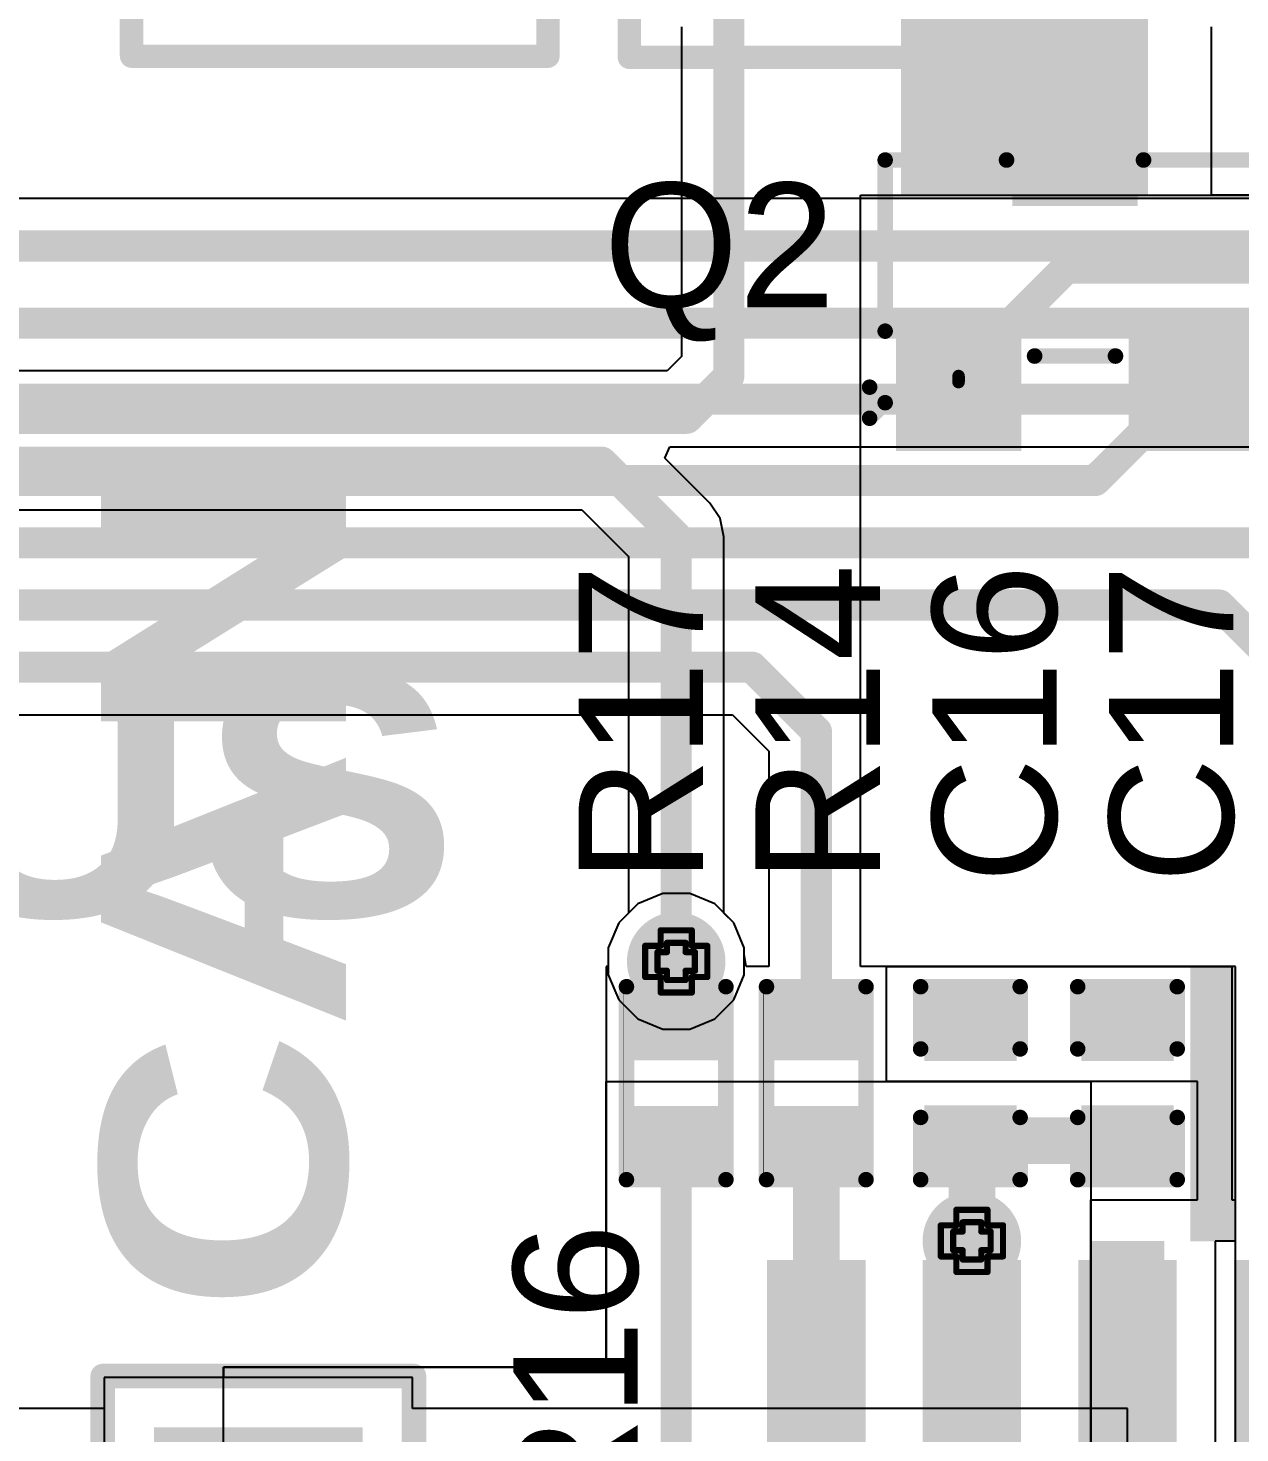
# Model space of a CAD drawing. Header units: inches. Extents: x -5 to 5258, y -4 to 5281.
# Drawn here: x 43.05 to 52.94, y 26.26 to 37.73 of the extents above; entities that cross this region are included whole.
import ezdxf

# ---------------------------------------------------------------- set-up
doc = ezdxf.new("R2010")
doc.units = ezdxf.units.IN
for name, color, linetype in [('Bottom Layer', 5, 'Continuous'), ('Bottom Solder', 6, 'Continuous'), ('Drill Drawing', 1, 'Continuous'), ('Multi-Layer', 9, 'Continuous'), ('Pad Holes', 156, 'Continuous'), ('Top Layer', 1, 'Continuous'), ('Top Overlay', 2, 'Continuous'), ('Top Paste', 8, 'Continuous'), ('Top Solder', 216, 'Continuous'), ('Via Holes', 16, 'Continuous')]:
    doc.layers.add(name, color=color, linetype=linetype)
doc.styles.add('Arial', font='', dxfattribs={"height": 0.2})
doc.styles.add('Arial Black_Bold', font='', dxfattribs={"height": 0.2})
doc.styles.get('Arial').set_extended_font_data('Arial')
doc.styles.get('Arial Black_Bold').set_extended_font_data('Arial Black', bold=True)

# ---------------------------------------------------------------- blocks, each defined once
blk = doc.blocks.new('SOIC_8_0_154___3_90___W______11')
at = {"layer": 'Top Layer'}
for points in [[(-3.475, 1.605), (-3.475, 2.205), (-1.925, 2.205), (-1.925, 1.605)], [(1.925, 1.605), (1.925, 2.205), (3.475, 2.205), (3.475, 1.605)], [(-3.475, 0.335), (-3.475, 0.935), (-1.925, 0.935), (-1.925, 0.335)], [(1.925, 0.335), (1.925, 0.935), (3.475, 0.935), (3.475, 0.335)], [(-3.475, -0.935), (-3.475, -0.335), (-1.925, -0.335), (-1.925, -0.935)], [(1.925, -0.935), (1.925, -0.335), (3.475, -0.335), (3.475, -0.935)], [(-3.475, -2.205), (-3.475, -1.605), (-1.925, -1.605), (-1.925, -2.205)], [(1.925, -2.205), (1.925, -1.605), (3.475, -1.605), (3.475, -2.205)]]:
    blk.add_hatch(color=1, dxfattribs=at).paths.add_polyline_path(points)
at = {"layer": 'Top Overlay'}
blk.add_hatch(color=2, dxfattribs=at).paths.add_polyline_path([(-1.838, 1.626), (-1.483, 1.626), (-1.483, 2.21), (-1.838, 2.21)])
at = {"layer": 'Top Paste'}
for points in [[(-3.475, 1.605), (-3.475, 2.205), (-1.925, 2.205), (-1.925, 1.605)], [(1.925, 1.605), (1.925, 2.205), (3.475, 2.205), (3.475, 1.605)], [(-3.475, 0.335), (-3.475, 0.935), (-1.925, 0.935), (-1.925, 0.335)], [(1.925, 0.335), (1.925, 0.935), (3.475, 0.935), (3.475, 0.335)], [(-3.475, -0.935), (-3.475, -0.335), (-1.925, -0.335), (-1.925, -0.935)], [(1.925, -0.935), (1.925, -0.335), (3.475, -0.335), (3.475, -0.935)], [(-3.475, -2.205), (-3.475, -1.605), (-1.925, -1.605), (-1.925, -2.205)], [(1.925, -2.205), (1.925, -1.605), (3.475, -1.605), (3.475, -2.205)]]:
    blk.add_hatch(color=8, dxfattribs=at).paths.add_polyline_path(points)
at = {"layer": 'Top Solder'}
for points in [[(-3.577, 1.503), (-3.577, 2.307), (-1.823, 2.307), (-1.823, 1.503)], [(1.823, 1.503), (1.823, 2.307), (3.577, 2.307), (3.577, 1.503)], [(-3.577, 0.233), (-3.577, 1.037), (-1.823, 1.037), (-1.823, 0.233)], [(1.823, 0.233), (1.823, 1.037), (3.577, 1.037), (3.577, 0.233)], [(-3.577, -1.037), (-3.577, -0.233), (-1.823, -0.233), (-1.823, -1.037)], [(1.823, -1.037), (1.823, -0.233), (3.577, -0.233), (3.577, -1.037)], [(-3.577, -2.307), (-3.577, -1.503), (-1.823, -1.503), (-1.823, -2.307)], [(1.823, -2.307), (1.823, -1.503), (3.577, -1.503), (3.577, -2.307)]]:
    blk.add_hatch(color=216, dxfattribs=at).paths.add_polyline_path(points)
at = {"layer": 'Top Overlay', "const_width": 0.127}
for points in [[(1.803, 2.515), (-1.829, 2.515)], [(-3.667, 1.93), (-3.794, 2.057)], [(-3.794, 1.803), (-3.794, 2.057)], [(-3.794, 1.803), (-3.667, 1.93)], [(1.803, -2.515), (-1.829, -2.515)]]:
    blk.add_lwpolyline(points, dxfattribs=at)
at = {"layer": 'Top Overlay', "const_width": 0.0635}
for points in [[(-1.861, 2.515, 1), (-1.797, 2.515, 1)], [(1.772, 2.515, 1), (1.835, 2.515, 1)], [(-3.826, 2.057, 1), (-3.762, 2.057, 1)], [(-3.826, 2.057, 1), (-3.762, 2.057, 1)], [(-3.699, 1.93, 1), (-3.635, 1.93, 1)], [(-3.699, 1.93, 1), (-3.635, 1.93, 1)], [(-3.826, 1.803, 1), (-3.762, 1.803, 1)], [(-3.826, 1.803, 1), (-3.762, 1.803, 1)], [(-1.861, -2.515, 1), (-1.797, -2.515, 1)], [(1.772, -2.515, 1), (1.835, -2.515, 1)]]:
    blk.add_lwpolyline(points, format="xyb", close=True, dxfattribs=at)
blk = doc.blocks.new('R___0402_73')
at = {"layer": 'Top Layer'}
for points in [[(-0.699, -0.318), (-0.699, 0.317), (-0.241, 0.317), (-0.241, -0.318)], [(0.241, -0.318), (0.241, 0.317), (0.699, 0.317), (0.699, -0.318)]]:
    blk.add_hatch(color=1, dxfattribs=at).paths.add_polyline_path(points)
at = {"layer": 'Top Paste'}
for points in [[(-0.699, -0.318), (-0.699, 0.317), (-0.241, 0.317), (-0.241, -0.318)], [(0.241, -0.318), (0.241, 0.317), (0.699, 0.317), (0.699, -0.318)]]:
    blk.add_hatch(color=8, dxfattribs=at).paths.add_polyline_path(points)
at = {"layer": 'Top Solder'}
for points in [[(-0.754, -0.373), (-0.754, 0.373), (-0.186, 0.373), (-0.186, -0.373)], [(0.186, -0.373), (0.186, 0.373), (0.754, 0.373), (0.754, -0.373)]]:
    blk.add_hatch(color=216, dxfattribs=at).paths.add_polyline_path(points)
at = {"layer": 'Top Overlay'}
for points, const_width in [([(0.787, 0.406), (-0.787, 0.406)], 0.127), ([(-0.787, -0.406), (-0.787, 0.406)], 0.127), ([(0.787, -0.406), (0.787, 0.406)], 0.127), ([(0.787, -0.406), (-0.787, -0.406)], 0.127), ([(0.813, -0.432), (-0.813, -0.432)], 0.00323)]:
    blk.add_lwpolyline(points, dxfattribs=dict(at, const_width=const_width))
for points, const_width in [([(-0.819, 0.406, 1), (-0.756, 0.406, 1)], 0.0635), ([(-0.819, 0.406, 1), (-0.756, 0.406, 1)], 0.0635), ([(0.756, 0.406, 1), (0.819, 0.406, 1)], 0.0635), ([(0.756, 0.406, 1), (0.819, 0.406, 1)], 0.0635), ([(-0.819, -0.406, 1), (-0.756, -0.406, 1)], 0.0635), ([(-0.819, -0.406, 1), (-0.756, -0.406, 1)], 0.0635), ([(0.756, -0.406, 1), (0.819, -0.406, 1)], 0.0635), ([(0.756, -0.406, 1), (0.819, -0.406, 1)], 0.0635), ([(-0.814, -0.432, 1), (-0.812, -0.432, 1)], 0.00161), ([(0.812, -0.432, 1), (0.814, -0.432, 1)], 0.00161)]:
    blk.add_lwpolyline(points, format="xyb", close=True, dxfattribs=dict(at, const_width=const_width))
blk = doc.blocks.new('R___0402_76')
at = {"layer": 'Top Layer'}
for points in [[(-0.699, -0.318), (-0.699, 0.317), (-0.241, 0.317), (-0.241, -0.318)], [(0.241, -0.318), (0.241, 0.317), (0.699, 0.317), (0.699, -0.318)]]:
    blk.add_hatch(color=1, dxfattribs=at).paths.add_polyline_path(points)
at = {"layer": 'Top Paste'}
for points in [[(-0.699, -0.318), (-0.699, 0.317), (-0.241, 0.317), (-0.241, -0.318)], [(0.241, -0.318), (0.241, 0.317), (0.699, 0.317), (0.699, -0.318)]]:
    blk.add_hatch(color=8, dxfattribs=at).paths.add_polyline_path(points)
at = {"layer": 'Top Solder'}
for points in [[(-0.754, -0.373), (-0.754, 0.373), (-0.186, 0.373), (-0.186, -0.373)], [(0.186, -0.373), (0.186, 0.373), (0.754, 0.373), (0.754, -0.373)]]:
    blk.add_hatch(color=216, dxfattribs=at).paths.add_polyline_path(points)
at = {"layer": 'Top Overlay'}
for points, const_width in [([(0.787, 0.406), (-0.787, 0.406)], 0.127), ([(-0.787, -0.406), (-0.787, 0.406)], 0.127), ([(0.787, -0.406), (0.787, 0.406)], 0.127), ([(0.787, -0.406), (-0.787, -0.406)], 0.127), ([(0.813, -0.432), (-0.813, -0.432)], 0.00323)]:
    blk.add_lwpolyline(points, dxfattribs=dict(at, const_width=const_width))
for points, const_width in [([(-0.819, 0.406, 1), (-0.756, 0.406, 1)], 0.0635), ([(-0.819, 0.406, 1), (-0.756, 0.406, 1)], 0.0635), ([(0.756, 0.406, 1), (0.819, 0.406, 1)], 0.0635), ([(0.756, 0.406, 1), (0.819, 0.406, 1)], 0.0635), ([(-0.819, -0.406, 1), (-0.756, -0.406, 1)], 0.0635), ([(-0.819, -0.406, 1), (-0.756, -0.406, 1)], 0.0635), ([(0.756, -0.406, 1), (0.819, -0.406, 1)], 0.0635), ([(0.756, -0.406, 1), (0.819, -0.406, 1)], 0.0635), ([(-0.814, -0.432, 1), (-0.812, -0.432, 1)], 0.00161), ([(0.812, -0.432, 1), (0.814, -0.432, 1)], 0.00161)]:
    blk.add_lwpolyline(points, format="xyb", close=True, dxfattribs=dict(at, const_width=const_width))
blk = doc.blocks.new('S___23_90')
at = {"layer": 'Top Layer'}
for points in [[(-0.41, 1.46), (0.41, 1.46), (0.41, 0.54), (-0.41, 0.54)], [(-1.36, -0.54), (-0.54, -0.54), (-0.54, -1.46), (-1.36, -1.46)], [(0.54, -0.54), (1.36, -0.54), (1.36, -1.46), (0.54, -1.46)]]:
    blk.add_hatch(color=1, dxfattribs=at).paths.add_polyline_path(points)
at = {"layer": 'Top Paste'}
for points in [[(-0.41, 1.46), (0.41, 1.46), (0.41, 0.54), (-0.41, 0.54)], [(-1.36, -0.54), (-0.54, -0.54), (-0.54, -1.46), (-1.36, -1.46)], [(0.54, -0.54), (1.36, -0.54), (1.36, -1.46), (0.54, -1.46)]]:
    blk.add_hatch(color=8, dxfattribs=at).paths.add_polyline_path(points)
at = {"layer": 'Top Solder'}
for points in [[(-0.512, 1.562), (0.512, 1.562), (0.512, 0.438), (-0.512, 0.438)], [(-1.462, -0.438), (-0.438, -0.438), (-0.438, -1.562), (-1.462, -1.562)], [(0.438, -0.438), (1.462, -0.438), (1.462, -1.562), (0.438, -1.562)]]:
    blk.add_hatch(color=216, dxfattribs=at).paths.add_polyline_path(points)
at = {"layer": 'Top Overlay', "const_width": 0.127}
for points in [[(-1.549, -0.584), (-1.549, 0.813)], [(-1.549, 0.813), (-0.559, 0.813)], [(0.559, 0.813), (1.549, 0.813)], [(1.549, -0.584), (1.549, 0.813)], [(-0.33, -0.787), (0.33, -0.787)], [(-1.676, -1.041), (-1.549, -1.168)], [(-1.676, -1.295), (-1.676, -1.041)], [(-1.676, -1.295), (-1.549, -1.168)]]:
    blk.add_lwpolyline(points, dxfattribs=at)
at = {"layer": 'Top Overlay', "const_width": 0.0635}
for points in [[(-1.581, 0.813, 1), (-1.518, 0.813, 1)], [(-1.581, 0.813, 1), (-1.518, 0.813, 1)], [(-0.591, 0.813, 1), (-0.527, 0.813, 1)], [(0.527, 0.813, 1), (0.591, 0.813, 1)], [(1.518, 0.813, 1), (1.581, 0.813, 1)], [(1.518, 0.813, 1), (1.581, 0.813, 1)], [(-1.581, -0.584, 1), (-1.518, -0.584, 1)], [(1.518, -0.584, 1), (1.581, -0.584, 1)], [(-0.362, -0.787, 1), (-0.298, -0.787, 1)], [(0.298, -0.787, 1), (0.362, -0.787, 1)], [(-1.708, -1.041, 1), (-1.645, -1.041, 1)], [(-1.708, -1.041, 1), (-1.645, -1.041, 1)], [(-1.581, -1.168, 1), (-1.518, -1.168, 1)], [(-1.581, -1.168, 1), (-1.518, -1.168, 1)], [(-1.708, -1.295, 1), (-1.645, -1.295, 1)], [(-1.708, -1.295, 1), (-1.645, -1.295, 1)]]:
    blk.add_lwpolyline(points, format="xyb", close=True, dxfattribs=at)
blk = doc.blocks.new('HDR1X2__113')
at = {"layer": 'Bottom Layer'}
blk.add_hatch(color=5, dxfattribs=at).paths.add_polyline_path([(-0.75, 0.75), (0.75, 0.75), (0.75, -0.75), (-0.75, -0.75)])
h = blk.add_hatch(color=5, dxfattribs=at)
edge = h.paths.add_edge_path()
edge.add_arc((2.54, 0), 0.75, 0, 360)
at = {"layer": 'Bottom Solder'}
blk.add_hatch(color=6, dxfattribs=at).paths.add_polyline_path([(-0.852, 0.852), (0.852, 0.852), (0.852, -0.852), (-0.852, -0.852)])
h = blk.add_hatch(color=6, dxfattribs=at)
edge = h.paths.add_edge_path()
edge.add_arc((2.54, 0), 0.852, 0, 360)
at = {"layer": 'Multi-Layer'}
blk.add_hatch(color=9, dxfattribs=at).paths.add_polyline_path([(-0.75, 0.75), (0.75, 0.75), (0.75, -0.75), (-0.75, -0.75)])
h = blk.add_hatch(color=9, dxfattribs=at)
edge = h.paths.add_edge_path()
edge.add_arc((2.54, 0), 0.75, 0, 360)
at = {"layer": 'Pad Holes'}
h = blk.add_hatch(color=7, dxfattribs=at)
edge = h.paths.add_edge_path()
edge.add_arc((0, 0), 0.45, 0, 360)
h = blk.add_hatch(color=7, dxfattribs=at)
edge = h.paths.add_edge_path()
edge.add_arc((2.54, 0), 0.45, 0, 360)
at = {"layer": 'Top Layer'}
blk.add_hatch(color=1, dxfattribs=at).paths.add_polyline_path([(-0.75, 0.75), (0.75, 0.75), (0.75, -0.75), (-0.75, -0.75)])
h = blk.add_hatch(color=1, dxfattribs=at)
edge = h.paths.add_edge_path()
edge.add_arc((2.54, 0), 0.75, 0, 360)
at = {"layer": 'Top Solder'}
blk.add_hatch(color=216, dxfattribs=at).paths.add_polyline_path([(-0.852, 0.852), (0.852, 0.852), (0.852, -0.852), (-0.852, -0.852)])
h = blk.add_hatch(color=216, dxfattribs=at)
edge = h.paths.add_edge_path()
edge.add_arc((2.54, 0), 0.852, 0, 360)
at = {"layer": 'Top Overlay', "const_width": 0.2}
for points in [[(3.81, 1.27), (-1.27, 1.27)], [(-1.27, -1.27), (-1.27, 1.27)], [(3.81, -1.27), (3.81, 1.27)], [(3.81, -1.27), (-1.27, -1.27)]]:
    blk.add_lwpolyline(points, dxfattribs=at)
at = {"layer": 'Top Overlay', "const_width": 0.1}
for points in [[(-1.32, 1.27, 1), (-1.22, 1.27, 1)], [(-1.32, 1.27, 1), (-1.22, 1.27, 1)], [(3.76, 1.27, 1), (3.86, 1.27, 1)], [(3.76, 1.27, 1), (3.86, 1.27, 1)], [(-1.32, -1.27, 1), (-1.22, -1.27, 1)], [(-1.32, -1.27, 1), (-1.22, -1.27, 1)], [(3.76, -1.27, 1), (3.86, -1.27, 1)], [(3.76, -1.27, 1), (3.86, -1.27, 1)]]:
    blk.add_lwpolyline(points, format="xyb", close=True, dxfattribs=at)
blk = doc.blocks.new('C___0402_152')
at = {"layer": 'Top Layer'}
for points in [[(-0.699, -0.318), (-0.699, 0.317), (-0.241, 0.317), (-0.241, -0.318)], [(0.241, -0.318), (0.241, 0.317), (0.699, 0.317), (0.699, -0.318)]]:
    blk.add_hatch(color=1, dxfattribs=at).paths.add_polyline_path(points)
at = {"layer": 'Top Paste'}
for points in [[(-0.699, -0.318), (-0.699, 0.317), (-0.241, 0.317), (-0.241, -0.318)], [(0.241, -0.318), (0.241, 0.317), (0.699, 0.317), (0.699, -0.318)]]:
    blk.add_hatch(color=8, dxfattribs=at).paths.add_polyline_path(points)
at = {"layer": 'Top Solder'}
for points in [[(-0.758, -0.377), (-0.758, 0.377), (-0.181, 0.377), (-0.181, -0.377)], [(0.181, -0.377), (0.181, 0.377), (0.758, 0.377), (0.758, -0.377)]]:
    blk.add_hatch(color=216, dxfattribs=at).paths.add_polyline_path(points)
at = {"layer": 'Top Overlay', "const_width": 0.127}
for points in [[(-0.787, -0.406), (-0.787, 0.406)], [(-0.279, 0.406), (-0.787, 0.406)], [(0.787, 0.406), (0.279, 0.406)], [(0.787, -0.406), (0.787, 0.406)], [(-0.279, -0.406), (-0.787, -0.406)], [(0.787, -0.406), (0.279, -0.406)]]:
    blk.add_lwpolyline(points, dxfattribs=at)
at = {"layer": 'Top Overlay', "const_width": 0.0635}
for points in [[(-0.819, 0.406, 1), (-0.756, 0.406, 1)], [(-0.819, 0.406, 1), (-0.756, 0.406, 1)], [(-0.311, 0.406, 1), (-0.248, 0.406, 1)], [(0.248, 0.406, 1), (0.311, 0.406, 1)], [(0.756, 0.406, 1), (0.819, 0.406, 1)], [(0.756, 0.406, 1), (0.819, 0.406, 1)], [(-0.819, -0.406, 1), (-0.756, -0.406, 1)], [(-0.819, -0.406, 1), (-0.756, -0.406, 1)], [(-0.311, -0.406, 1), (-0.248, -0.406, 1)], [(0.248, -0.406, 1), (0.311, -0.406, 1)], [(0.756, -0.406, 1), (0.819, -0.406, 1)], [(0.756, -0.406, 1), (0.819, -0.406, 1)]]:
    blk.add_lwpolyline(points, format="xyb", close=True, dxfattribs=at)
blk = doc.blocks.new('C___0402_153')
at = {"layer": 'Top Layer'}
for points in [[(-0.699, -0.318), (-0.699, 0.317), (-0.241, 0.317), (-0.241, -0.318)], [(0.241, -0.318), (0.241, 0.317), (0.699, 0.317), (0.699, -0.318)]]:
    blk.add_hatch(color=1, dxfattribs=at).paths.add_polyline_path(points)
at = {"layer": 'Top Paste'}
for points in [[(-0.699, -0.318), (-0.699, 0.317), (-0.241, 0.317), (-0.241, -0.318)], [(0.241, -0.318), (0.241, 0.317), (0.699, 0.317), (0.699, -0.318)]]:
    blk.add_hatch(color=8, dxfattribs=at).paths.add_polyline_path(points)
at = {"layer": 'Top Solder'}
for points in [[(-0.758, -0.377), (-0.758, 0.377), (-0.181, 0.377), (-0.181, -0.377)], [(0.181, -0.377), (0.181, 0.377), (0.758, 0.377), (0.758, -0.377)]]:
    blk.add_hatch(color=216, dxfattribs=at).paths.add_polyline_path(points)
at = {"layer": 'Top Overlay', "const_width": 0.127}
for points in [[(-0.787, -0.406), (-0.787, 0.406)], [(-0.279, 0.406), (-0.787, 0.406)], [(0.787, 0.406), (0.279, 0.406)], [(0.787, -0.406), (0.787, 0.406)], [(-0.279, -0.406), (-0.787, -0.406)], [(0.787, -0.406), (0.279, -0.406)]]:
    blk.add_lwpolyline(points, dxfattribs=at)
at = {"layer": 'Top Overlay', "const_width": 0.0635}
for points in [[(-0.819, 0.406, 1), (-0.756, 0.406, 1)], [(-0.819, 0.406, 1), (-0.756, 0.406, 1)], [(-0.311, 0.406, 1), (-0.248, 0.406, 1)], [(0.248, 0.406, 1), (0.311, 0.406, 1)], [(0.756, 0.406, 1), (0.819, 0.406, 1)], [(0.756, 0.406, 1), (0.819, 0.406, 1)], [(-0.819, -0.406, 1), (-0.756, -0.406, 1)], [(-0.819, -0.406, 1), (-0.756, -0.406, 1)], [(-0.311, -0.406, 1), (-0.248, -0.406, 1)], [(0.248, -0.406, 1), (0.311, -0.406, 1)], [(0.756, -0.406, 1), (0.819, -0.406, 1)], [(0.756, -0.406, 1), (0.819, -0.406, 1)]]:
    blk.add_lwpolyline(points, format="xyb", close=True, dxfattribs=at)

msp = doc.modelspace()

# ---------------------------------------------------------------- hatches: boundary and pattern name
at = {"layer": 'Bottom Layer'}
h = msp.add_hatch(color=5, dxfattribs=at)
edge = h.paths.add_edge_path()
edge.add_arc((48.338, 30.111), 0.3, 0, 360)
h = msp.add_hatch(color=5, dxfattribs=at)
edge = h.paths.add_edge_path()
edge.add_arc((50.751, 27.83), 0.3, 0, 360)
at = {"layer": 'Bottom Solder'}
h = msp.add_hatch(color=6, dxfattribs=at)
edge = h.paths.add_edge_path()
edge.add_arc((48.338, 30.111), 0.402, 0, 360)
h = msp.add_hatch(color=6, dxfattribs=at)
edge = h.paths.add_edge_path()
edge.add_arc((50.751, 27.83), 0.402, 0, 360)
at = {"layer": 'Top Layer'}
for points in [[(50.173, 36.365), (52.189, 36.365), (52.189, 38.628), (50.173, 38.628)], [(52.533, 27.827), (52.901, 27.827), (52.901, 30.07), (52.533, 30.07)], [(50.451, 26.798), (51.051, 26.798), (51.051, 27.83), (50.451, 27.83)], [(52.321, 27.83), (51.721, 27.83), (51.721, 26.291), (52.321, 26.291)]]:
    msp.add_hatch(color=1, dxfattribs=at).paths.add_polyline_path(points)
h = msp.add_hatch(color=1, dxfattribs=at)
edge = h.paths.add_edge_path()
edge.add_arc((48.338, 30.111), 0.3, 0, 360)
h = msp.add_hatch(color=1, dxfattribs=at)
edge = h.paths.add_edge_path()
edge.add_arc((50.751, 27.83), 0.3, 0, 360)
at = {"layer": 'Top Solder'}
h = msp.add_hatch(color=216, dxfattribs=at)
edge = h.paths.add_edge_path()
edge.add_arc((48.338, 30.111), 0.402, 0, 360)
h = msp.add_hatch(color=216, dxfattribs=at)
edge = h.paths.add_edge_path()
edge.add_arc((50.751, 27.83), 0.402, 0, 360)
at = {"layer": 'Via Holes'}
h = msp.add_hatch(color=7, dxfattribs=at)
edge = h.paths.add_edge_path()
edge.add_arc((48.338, 30.111), 0.15, 0, 360)
h = msp.add_hatch(color=7, dxfattribs=at)
edge = h.paths.add_edge_path()
edge.add_arc((50.751, 27.83), 0.15, 0, 360)

# ---------------------------------------------------------------- linework, layer by layer
at = {"layer": 'Bottom Layer'}
for p, q in [((59.062, 36.339), (12.94, 36.339)), ((48.246, 34.218), (48.285, 34.312)), ((48.285, 34.312), (53.866, 34.312)), ((48.613, 33.851), (48.246, 34.218)), ((48.697, 33.725), (48.613, 33.851)), ((33.523, 33.798), (47.568, 33.798)), ((47.568, 33.798), (47.95, 33.416)), ((48.727, 33.577), (48.697, 33.725)), ((48.727, 30.506), (48.727, 33.577)), ((47.95, 33.416), (47.95, 30.506)), ((47.95, 30.506), (47.869, 30.425)), ((48.808, 30.425), (48.727, 30.506)), ((47.869, 30.425), (47.784, 30.221)), ((48.892, 30.221), (48.808, 30.425)), ((47.784, 30.221), (47.784, 30.001)), ((48.892, 30.001), (48.892, 30.221)), ((47.784, 30.001), (47.869, 29.797)), ((48.808, 29.797), (48.892, 30.001)), ((47.869, 29.797), (48.025, 29.641)), ((48.652, 29.641), (48.808, 29.797)), ((48.025, 29.641), (48.228, 29.557)), ((48.449, 29.557), (48.652, 29.641)), ((48.228, 29.557), (48.449, 29.557)), ((46.186, 26.715), (43.67, 26.715)), ((43.67, 26.715), (43.67, 26.463)), ((46.186, 26.463), (46.186, 26.715)), ((43.67, 26.463), (9.703, 26.463)), ((52.021, 26.463), (46.186, 26.463)), ((52.021, 17.323), (52.021, 26.463))]:
    msp.add_line(p, q, dxfattribs=at)
at = {"layer": 'Bottom Layer', "const_width": 0.254}
for points in [[(7.215, 35.95), (59.062, 35.95)], [(6.111, 35.321), (55.26, 35.321)], [(3.203, 34.7), (54.027, 34.7)], [(2.665, 34.186), (47.729, 34.186)], [(47.729, 34.186), (48.338, 33.577)], [(48.338, 30.111), (48.338, 33.577)]]:
    msp.add_lwpolyline(points, dxfattribs=at)
at = {"layer": 'Bottom Layer', "const_width": 0.127}
for points in [[(47.665, 34.186, 1), (47.792, 34.186, 1)], [(47.665, 34.186, 1), (47.792, 34.186, 1)], [(48.275, 33.577, 1), (48.402, 33.577, 1)], [(48.275, 33.577, 1), (48.402, 33.577, 1)], [(48.275, 30.111, 1), (48.402, 30.111, 1)]]:
    msp.add_lwpolyline(points, format="xyb", close=True, dxfattribs=at)
at = {"layer": 'Drill Drawing', "const_width": 0.0508}
for points in [[(48.211, 30.238), (48.211, 30.365)], [(48.211, 30.365), (48.465, 30.365)], [(48.465, 30.238), (48.465, 30.365)], [(48.262, 30.187), (48.262, 30.263)], [(48.262, 30.263), (48.415, 30.263)], [(48.415, 30.187), (48.415, 30.263)], [(48.084, 29.984), (48.084, 30.238)], [(48.084, 30.238), (48.211, 30.238)], [(48.186, 30.035), (48.186, 30.187)], [(48.186, 30.187), (48.262, 30.187)], [(48.415, 30.187), (48.491, 30.187)], [(48.465, 30.238), (48.592, 30.238)], [(48.491, 30.035), (48.491, 30.187)], [(48.592, 29.984), (48.592, 30.238)], [(48.186, 30.035), (48.262, 30.035)], [(48.262, 29.959), (48.262, 30.035)], [(48.415, 30.035), (48.491, 30.035)], [(48.415, 29.959), (48.415, 30.035)], [(48.084, 29.984), (48.211, 29.984)], [(48.211, 29.857), (48.211, 29.984)], [(48.262, 29.959), (48.415, 29.959)], [(48.465, 29.984), (48.592, 29.984)], [(48.465, 29.857), (48.465, 29.984)], [(48.211, 29.857), (48.465, 29.857)], [(50.624, 27.957), (50.624, 28.084)], [(50.624, 28.084), (50.878, 28.084)], [(50.878, 27.957), (50.878, 28.084)], [(50.497, 27.703), (50.497, 27.957)], [(50.497, 27.957), (50.624, 27.957)], [(50.675, 27.906), (50.675, 27.982)], [(50.675, 27.982), (50.828, 27.982)], [(50.828, 27.906), (50.828, 27.982)], [(50.878, 27.957), (51.005, 27.957)], [(51.005, 27.703), (51.005, 27.957)], [(50.599, 27.754), (50.599, 27.906)], [(50.599, 27.906), (50.675, 27.906)], [(50.828, 27.906), (50.904, 27.906)], [(50.904, 27.754), (50.904, 27.906)], [(50.599, 27.754), (50.675, 27.754)], [(50.675, 27.678), (50.675, 27.754)], [(50.828, 27.754), (50.904, 27.754)], [(50.828, 27.678), (50.828, 27.754)], [(50.497, 27.703), (50.624, 27.703)], [(50.624, 27.576), (50.624, 27.703)], [(50.675, 27.678), (50.828, 27.678)], [(50.878, 27.703), (51.005, 27.703)], [(50.878, 27.576), (50.878, 27.703)], [(50.624, 27.576), (50.878, 27.576)]]:
    msp.add_lwpolyline(points, dxfattribs=at)
at = {"layer": 'Drill Drawing', "const_width": 0.0254}
for points in [[(48.199, 30.365, 1), (48.224, 30.365, 1)], [(48.199, 30.365, 1), (48.224, 30.365, 1)], [(48.453, 30.365, 1), (48.478, 30.365, 1)], [(48.453, 30.365, 1), (48.478, 30.365, 1)], [(48.25, 30.263, 1), (48.275, 30.263, 1)], [(48.25, 30.263, 1), (48.275, 30.263, 1)], [(48.402, 30.263, 1), (48.427, 30.263, 1)], [(48.402, 30.263, 1), (48.427, 30.263, 1)], [(48.072, 30.238, 1), (48.097, 30.238, 1)], [(48.072, 30.238, 1), (48.097, 30.238, 1)], [(48.173, 30.187, 1), (48.199, 30.187, 1)], [(48.173, 30.187, 1), (48.199, 30.187, 1)], [(48.199, 30.238, 1), (48.224, 30.238, 1)], [(48.199, 30.238, 1), (48.224, 30.238, 1)], [(48.25, 30.187, 1), (48.275, 30.187, 1)], [(48.25, 30.187, 1), (48.275, 30.187, 1)], [(48.402, 30.187, 1), (48.427, 30.187, 1)], [(48.402, 30.187, 1), (48.427, 30.187, 1)], [(48.453, 30.238, 1), (48.478, 30.238, 1)], [(48.453, 30.238, 1), (48.478, 30.238, 1)], [(48.478, 30.187, 1), (48.504, 30.187, 1)], [(48.478, 30.187, 1), (48.504, 30.187, 1)], [(48.58, 30.238, 1), (48.605, 30.238, 1)], [(48.58, 30.238, 1), (48.605, 30.238, 1)], [(48.173, 30.035, 1), (48.199, 30.035, 1)], [(48.173, 30.035, 1), (48.199, 30.035, 1)], [(48.25, 30.035, 1), (48.275, 30.035, 1)], [(48.25, 30.035, 1), (48.275, 30.035, 1)], [(48.402, 30.035, 1), (48.427, 30.035, 1)], [(48.402, 30.035, 1), (48.427, 30.035, 1)], [(48.478, 30.035, 1), (48.504, 30.035, 1)], [(48.478, 30.035, 1), (48.504, 30.035, 1)], [(48.072, 29.984, 1), (48.097, 29.984, 1)], [(48.072, 29.984, 1), (48.097, 29.984, 1)], [(48.199, 29.984, 1), (48.224, 29.984, 1)], [(48.199, 29.984, 1), (48.224, 29.984, 1)], [(48.25, 29.959, 1), (48.275, 29.959, 1)], [(48.25, 29.959, 1), (48.275, 29.959, 1)], [(48.402, 29.959, 1), (48.427, 29.959, 1)], [(48.402, 29.959, 1), (48.427, 29.959, 1)], [(48.453, 29.984, 1), (48.478, 29.984, 1)], [(48.453, 29.984, 1), (48.478, 29.984, 1)], [(48.58, 29.984, 1), (48.605, 29.984, 1)], [(48.58, 29.984, 1), (48.605, 29.984, 1)], [(48.199, 29.857, 1), (48.224, 29.857, 1)], [(48.199, 29.857, 1), (48.224, 29.857, 1)], [(48.453, 29.857, 1), (48.478, 29.857, 1)], [(48.453, 29.857, 1), (48.478, 29.857, 1)], [(50.612, 28.084, 1), (50.637, 28.084, 1)], [(50.612, 28.084, 1), (50.637, 28.084, 1)], [(50.866, 28.084, 1), (50.891, 28.084, 1)], [(50.866, 28.084, 1), (50.891, 28.084, 1)], [(50.485, 27.957, 1), (50.51, 27.957, 1)], [(50.485, 27.957, 1), (50.51, 27.957, 1)], [(50.612, 27.957, 1), (50.637, 27.957, 1)], [(50.612, 27.957, 1), (50.637, 27.957, 1)], [(50.663, 27.982, 1), (50.688, 27.982, 1)], [(50.663, 27.982, 1), (50.688, 27.982, 1)], [(50.815, 27.982, 1), (50.84, 27.982, 1)], [(50.815, 27.982, 1), (50.84, 27.982, 1)], [(50.866, 27.957, 1), (50.891, 27.957, 1)], [(50.866, 27.957, 1), (50.891, 27.957, 1)], [(50.993, 27.957, 1), (51.018, 27.957, 1)], [(50.993, 27.957, 1), (51.018, 27.957, 1)], [(50.586, 27.906, 1), (50.612, 27.906, 1)], [(50.586, 27.906, 1), (50.612, 27.906, 1)], [(50.663, 27.906, 1), (50.688, 27.906, 1)], [(50.663, 27.906, 1), (50.688, 27.906, 1)], [(50.815, 27.906, 1), (50.84, 27.906, 1)], [(50.815, 27.906, 1), (50.84, 27.906, 1)], [(50.891, 27.906, 1), (50.917, 27.906, 1)], [(50.891, 27.906, 1), (50.917, 27.906, 1)], [(50.586, 27.754, 1), (50.612, 27.754, 1)], [(50.586, 27.754, 1), (50.612, 27.754, 1)], [(50.663, 27.754, 1), (50.688, 27.754, 1)], [(50.663, 27.754, 1), (50.688, 27.754, 1)], [(50.815, 27.754, 1), (50.84, 27.754, 1)], [(50.815, 27.754, 1), (50.84, 27.754, 1)], [(50.891, 27.754, 1), (50.917, 27.754, 1)], [(50.891, 27.754, 1), (50.917, 27.754, 1)], [(50.485, 27.703, 1), (50.51, 27.703, 1)], [(50.485, 27.703, 1), (50.51, 27.703, 1)], [(50.612, 27.703, 1), (50.637, 27.703, 1)], [(50.612, 27.703, 1), (50.637, 27.703, 1)], [(50.663, 27.678, 1), (50.688, 27.678, 1)], [(50.663, 27.678, 1), (50.688, 27.678, 1)], [(50.815, 27.678, 1), (50.84, 27.678, 1)], [(50.815, 27.678, 1), (50.84, 27.678, 1)], [(50.866, 27.703, 1), (50.891, 27.703, 1)], [(50.866, 27.703, 1), (50.891, 27.703, 1)], [(50.993, 27.703, 1), (51.018, 27.703, 1)], [(50.993, 27.703, 1), (51.018, 27.703, 1)], [(50.612, 27.576, 1), (50.637, 27.576, 1)], [(50.612, 27.576, 1), (50.637, 27.576, 1)], [(50.866, 27.576, 1), (50.891, 27.576, 1)], [(50.866, 27.576, 1), (50.891, 27.576, 1)]]:
    msp.add_lwpolyline(points, format="xyb", close=True, dxfattribs=at)
at = {"layer": 'Top Layer'}
for p, q in [((48.38, 37.739), (48.38, 35.048)), ((52.707, 36.365), (52.707, 37.739)), ((49.841, 30.07), (49.841, 36.365)), ((49.841, 36.365), (54.676, 36.365)), ((53.654, 36.365), (52.707, 36.365)), ((48.38, 35.048), (48.264, 34.932)), ((48.264, 34.932), (23.329, 34.932)), ((35.927, 32.124), (48.797, 32.124)), ((48.797, 32.124), (49.094, 31.827)), ((49.094, 31.827), (49.094, 30.07)), ((48.228, 30.665), (48.025, 30.581)), ((48.449, 30.665), (48.228, 30.665)), ((48.652, 30.581), (48.449, 30.665)), ((48.025, 30.581), (47.869, 30.425)), ((48.808, 30.425), (48.652, 30.581)), ((47.869, 30.425), (47.784, 30.221)), ((48.892, 30.221), (48.808, 30.425)), ((47.784, 30.221), (47.784, 30.07)), ((48.892, 30.164), (48.892, 30.221)), ((48.91, 30.07), (48.892, 30.164)), ((47.784, 30.07), (47.767, 30.07)), ((47.767, 30.07), (47.767, 29.104)), ((49.094, 30.07), (48.91, 30.07)), ((52.903, 30.07), (49.841, 30.07)), ((50.053, 29.13), (50.053, 30.07)), ((50.053, 30.07), (50.154, 30.07)), ((50.154, 30.07), (52.771, 30.07)), ((52.771, 30.07), (52.872, 30.07)), ((52.872, 30.07), (52.872, 29.105)), ((52.903, 22.551), (52.903, 30.07)), ((47.767, 26.798), (47.767, 29.13)), ((47.767, 29.13), (51.721, 29.13)), ((52.593, 29.13), (50.053, 29.13)), ((51.721, 29.13), (51.721, 25.769)), ((52.593, 28.165), (52.593, 29.13)), ((47.767, 29.104), (47.767, 28.165)), ((52.872, 29.105), (52.872, 28.165)), ((47.767, 28.165), (47.767, 26.798)), ((51.721, 25.769), (51.721, 28.165)), ((51.721, 28.165), (52.593, 28.165)), ((52.872, 28.165), (52.901, 28.165)), ((52.901, 28.165), (52.901, 27.827)), ((52.901, 27.827), (52.737, 27.827)), ((52.737, 27.827), (52.737, 25.769)), ((44.644, 18.964), (44.644, 26.798)), ((44.644, 26.798), (47.767, 26.798)), ((47.767, 26.798), (44.644, 26.798)), ((44.644, 26.798), (44.644, 26.715)), ((44.644, 26.715), (43.67, 26.715)), ((43.67, 26.715), (43.67, 24.199))]:
    msp.add_line(p, q, dxfattribs=at)
for points, const_width in [([(48.768, 34.887), (48.768, 38.221)], 0.254), ([(50.643, 34.889), (51.523, 35.769)], 0.254), ([(51.523, 35.769), (54.104, 35.769)], 0.254), ([(48.425, 34.544), (48.768, 34.887)], 0.254), ([(52.553, 34.816), (54.104, 34.816)], 0.381), ([(50.643, 34.839), (50.643, 34.889)], 0.102), ([(52.26, 34.506), (52.543, 34.789)], 0.254), ([(52.543, 34.789), (52.543, 34.822)], 0.254), ([(23.168, 34.544), (48.425, 34.544)], 0.254), ([(51.757, 34.036), (52.228, 34.506)], 0.254), ([(52.228, 34.506), (52.26, 34.506)], 0.254), ([(21.935, 34.036), (51.757, 34.036)], 0.254), ([(21.724, 33.528), (56.532, 33.528)], 0.254), ([(21.514, 33.02), (52.77, 33.02)], 0.254), ([(52.77, 33.02), (53.318, 32.472)], 0.254), ([(21.303, 32.512), (48.958, 32.512)], 0.254), ([(48.958, 32.512), (49.482, 31.988)], 0.254), ([(49.482, 29.588), (49.482, 31.988)], 0.254), ([(48.338, 29.658), (48.338, 30.111)], 0.508), ([(48.325, 30.097), (48.338, 30.111)], 0.254), ([(49.481, 29.587), (49.482, 29.588)], 0.254), ([(50.738, 29.586), (50.739, 29.587)], 0.203), ([(52.02, 29.586), (52.021, 29.587)], 0.203), ([(49.481, 26.798), (49.481, 28.647)], 0.381), ([(50.739, 28.647), (52.021, 28.647)], 0.381), ([(50.739, 28.647), (50.751, 28.634)], 0.381), ([(50.751, 27.83), (50.751, 28.634)], 0.381), ([(48.338, 26.026), (48.338, 28.647)], 0.254), ([(50.751, 26.798), (50.751, 27.83)], 0.381)]:
    msp.add_lwpolyline(points, dxfattribs=dict(at, const_width=const_width))
for points, const_width in [([(51.459, 35.769, 1), (51.586, 35.769, 1)], 0.127), ([(51.459, 35.769, 1), (51.586, 35.769, 1)], 0.127), ([(48.705, 34.887, 1), (48.831, 34.887, 1)], 0.127), ([(48.705, 34.887, 1), (48.831, 34.887, 1)], 0.127), ([(50.579, 34.889, 1), (50.706, 34.889, 1)], 0.127), ([(52.457, 34.816, 1), (52.648, 34.816, 1)], 0.191), ([(50.617, 34.889, 1), (50.668, 34.889, 1)], 0.0508), ([(50.617, 34.839, 1), (50.668, 34.839, 1)], 0.0508), ([(52.479, 34.822, 1), (52.606, 34.822, 1)], 0.127), ([(52.479, 34.789, 1), (52.606, 34.789, 1)], 0.127), ([(52.479, 34.789, 1), (52.606, 34.789, 1)], 0.127), ([(48.361, 34.544, 1), (48.488, 34.544, 1)], 0.127), ([(48.361, 34.544, 1), (48.488, 34.544, 1)], 0.127), ([(52.164, 34.506, 1), (52.291, 34.506, 1)], 0.127), ([(52.164, 34.506, 1), (52.291, 34.506, 1)], 0.127), ([(52.196, 34.506, 1), (52.323, 34.506, 1)], 0.127), ([(52.196, 34.506, 1), (52.323, 34.506, 1)], 0.127), ([(51.694, 34.036, 1), (51.821, 34.036, 1)], 0.127), ([(51.694, 34.036, 1), (51.821, 34.036, 1)], 0.127), ([(52.706, 33.02, 1), (52.833, 33.02, 1)], 0.127), ([(52.706, 33.02, 1), (52.833, 33.02, 1)], 0.127), ([(48.895, 32.512, 1), (49.022, 32.512, 1)], 0.127), ([(48.895, 32.512, 1), (49.022, 32.512, 1)], 0.127), ([(49.419, 31.988, 1), (49.546, 31.988, 1)], 0.127), ([(49.419, 31.988, 1), (49.546, 31.988, 1)], 0.127), ([(48.211, 30.111, 1), (48.465, 30.111, 1)], 0.254), ([(48.261, 30.097, 1), (48.388, 30.097, 1)], 0.127), ([(48.275, 30.111, 1), (48.402, 30.111, 1)], 0.127), ([(48.211, 29.658, 1), (48.465, 29.658, 1)], 0.254), ([(49.418, 29.587, 1), (49.545, 29.587, 1)], 0.127), ([(49.419, 29.588, 1), (49.546, 29.588, 1)], 0.127), ([(49.419, 29.588, 1), (49.546, 29.588, 1)], 0.127), ([(50.687, 29.586, 1), (50.788, 29.586, 1)], 0.102), ([(50.688, 29.587, 1), (50.79, 29.587, 1)], 0.102), ([(51.97, 29.586, 1), (52.071, 29.586, 1)], 0.102), ([(51.971, 29.587, 1), (52.072, 29.587, 1)], 0.102), ([(49.386, 28.647, 1), (49.577, 28.647, 1)], 0.191), ([(50.643, 28.647, 1), (50.834, 28.647, 1)], 0.191), ([(50.643, 28.647, 1), (50.834, 28.647, 1)], 0.191), ([(50.656, 28.634, 1), (50.847, 28.634, 1)], 0.191), ([(50.656, 28.634, 1), (50.847, 28.634, 1)], 0.191), ([(51.926, 28.647, 1), (52.117, 28.647, 1)], 0.191), ([(48.275, 28.647, 1), (48.402, 28.647, 1)], 0.127), ([(50.656, 27.83, 1), (50.847, 27.83, 1)], 0.191), ([(50.656, 27.83, 1), (50.847, 27.83, 1)], 0.191), ([(49.386, 26.798, 1), (49.577, 26.798, 1)], 0.191), ([(50.656, 26.798, 1), (50.847, 26.798, 1)], 0.191)]:
    msp.add_lwpolyline(points, format="xyb", close=True, dxfattribs=dict(at, const_width=const_width))
at = {"layer": 'Top Overlay', "const_width": 0.191}
for points in [[(43.893, 37.499), (43.893, 40.877)], [(47.291, 37.499), (47.291, 40.877)], [(47.955, 37.49), (47.955, 39.878)], [(51.283, 37.49), (51.283, 39.878)], [(43.893, 37.499), (47.291, 37.499)], [(47.955, 37.49), (51.283, 37.49)]]:
    msp.add_lwpolyline(points, dxfattribs=at)
at = {"layer": 'Top Overlay', "const_width": 0.0953}
for points in [[(43.846, 37.499, 1), (43.941, 37.499, 1)], [(43.846, 37.499, 1), (43.941, 37.499, 1)], [(47.244, 37.499, 1), (47.339, 37.499, 1)], [(47.244, 37.499, 1), (47.339, 37.499, 1)], [(47.908, 37.49, 1), (48.003, 37.49, 1)], [(47.908, 37.49, 1), (48.003, 37.49, 1)], [(51.235, 37.49, 1), (51.33, 37.49, 1)], [(51.235, 37.49, 1), (51.33, 37.49, 1)]]:
    msp.add_lwpolyline(points, format="xyb", close=True, dxfattribs=at)

# ---------------------------------------------------------------- block references
msp.add_blockref('S___23_90', (51.593, 35.839))
at = {"rotation": 270}
for name, p in [('R___0402_73', (48.338, 29.117)), ('R___0402_76', (49.481, 29.117)), ('C___0402_153', (50.739, 29.117)), ('C___0402_152', (52.021, 29.117)), ('SOIC_8_0_154___3_90___W______11', (51.386, 24.098)), ('HDR1X2__113', (44.928, 25.457))]:
    msp.add_blockref(name, p, dxfattribs=at)

# ---------------------------------------------------------------- texts
at = {"layer": 'Top Overlay', "style": 'Arial'}
msp.add_text('Q2', height=1.016, dxfattribs=at).set_placement((47.744, 35.45))
at = {"layer": 'Top Overlay'}
for s, height, rotation, style, p in [('CAN', 2, 90, 'Arial Black_Bold', (45.643, 27.239)), ('R17', 1.016, 90, 'Arial', (48.557, 30.748)), ('R14', 1.016, 90, 'Arial', (50, 30.748)), ('C16', 1.016, 90, 'Arial', (51.443, 30.748)), ('C17', 1.016, 90, 'Arial', (52.886, 30.748)), ('STATUS', 2, 360, 'Arial Black_Bold', (33.778, 30.477)), ('R16', 1.016, 90, 'Arial', (48.024, 25.368))]:
    msp.add_text(s, height=height, rotation=rotation, dxfattribs=dict(at, style=style)).set_placement(p)

doc.saveas('drawing.dxf')
